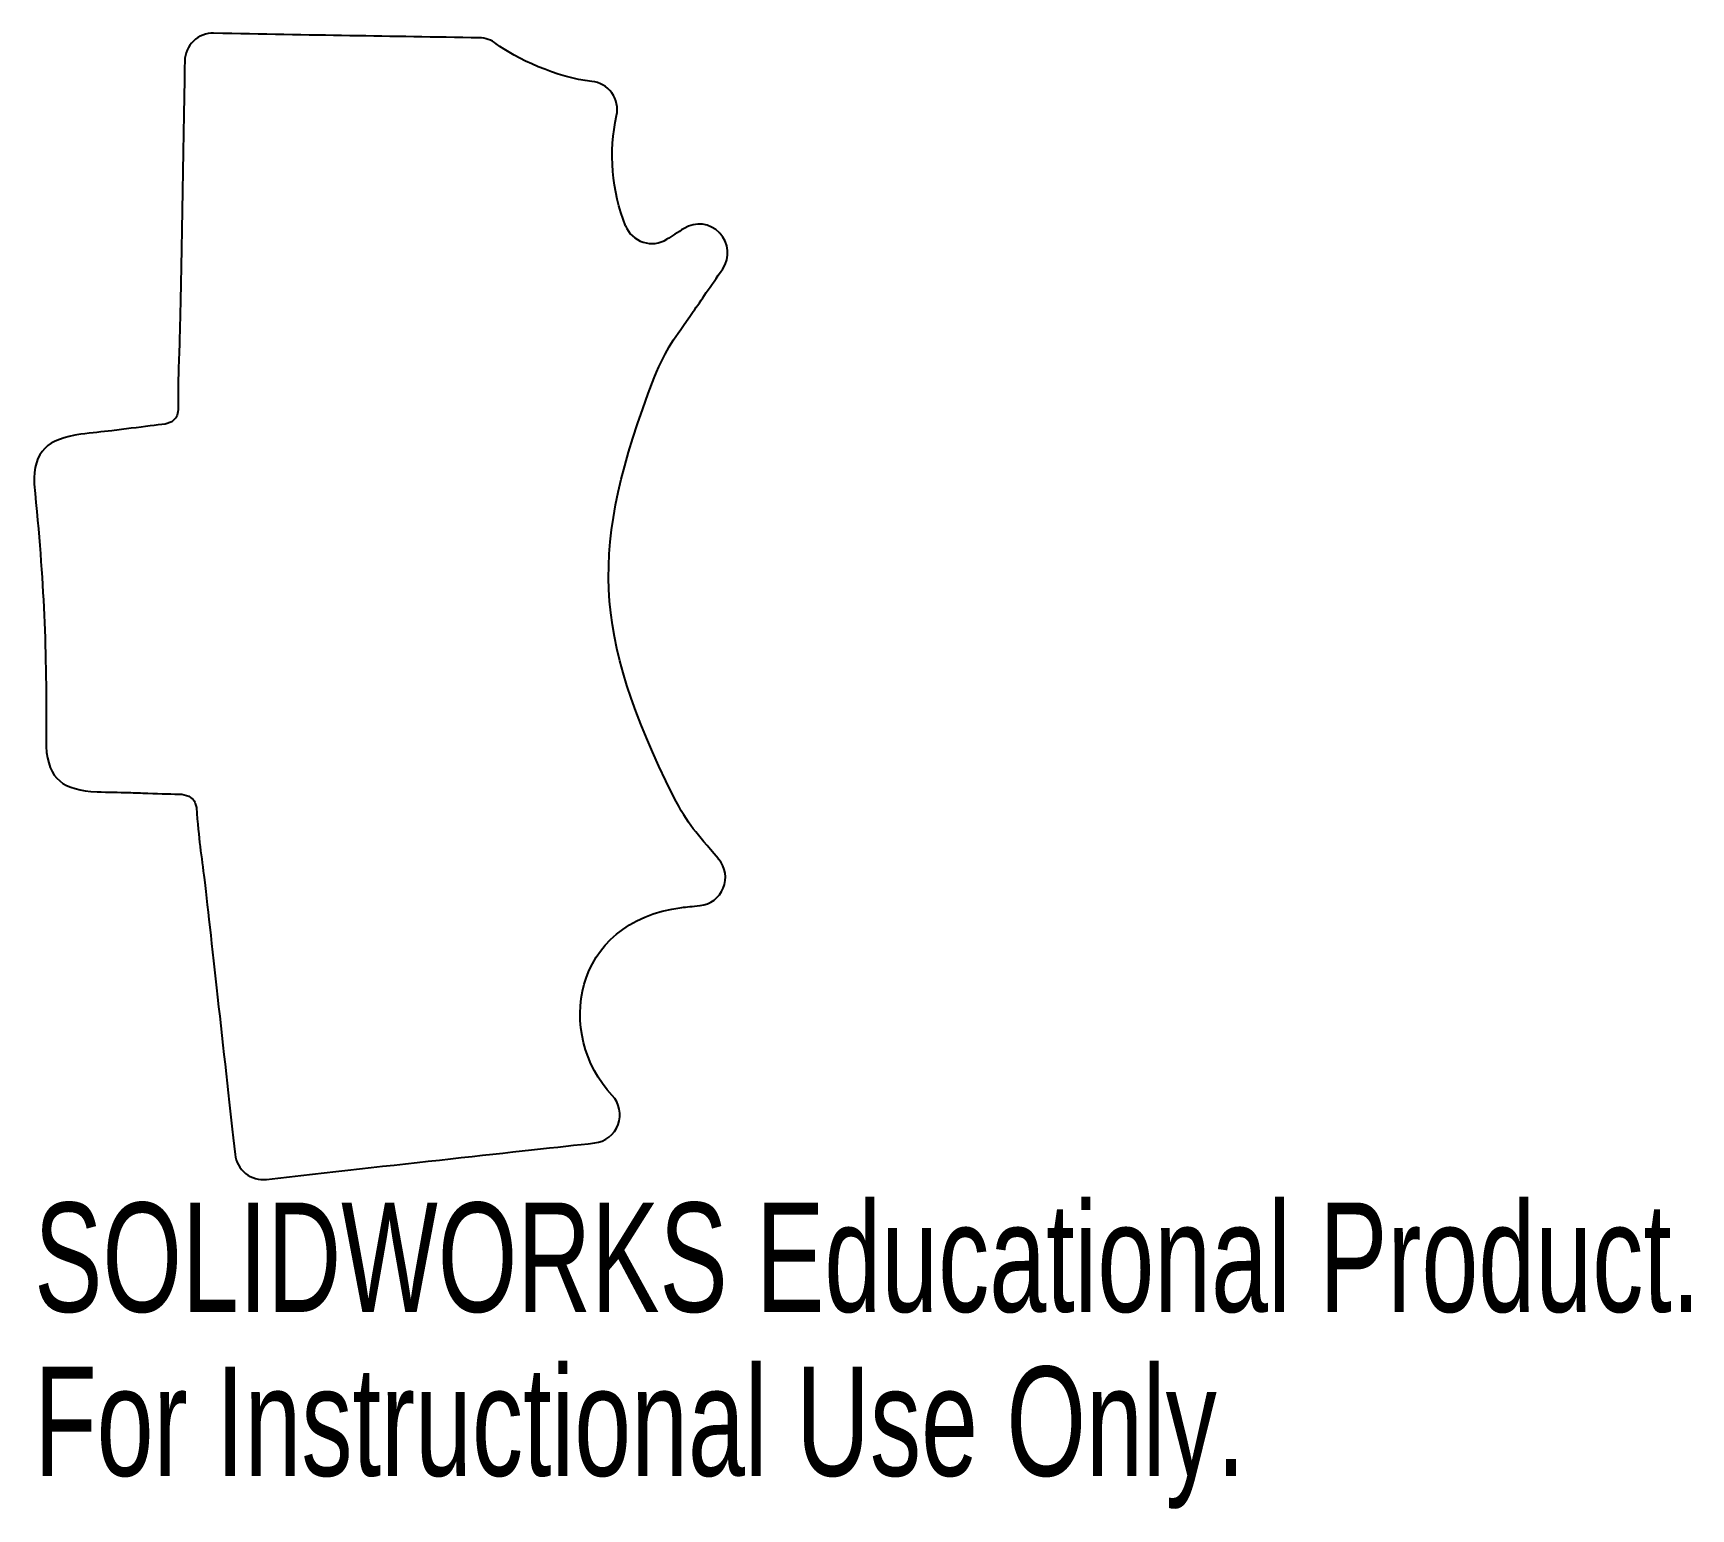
# Model space of a CAD drawing. Header units: millimetres. Extents: x -34.3 to 39, y -44.1 to 21.1.
import ezdxf

# ---------------------------------------------------------------- set-up
doc = ezdxf.new("R2010")
doc.units = ezdxf.units.MM
doc.styles.add('SLDTEXTSTYLE0', font='TXT', dxfattribs={"width": 0.7})

msp = doc.modelspace()

# ---------------------------------------------------------------- linework, layer by layer
at = {"color": 7, "linetype": 'Continuous', "lineweight": 25}
for p, q in [((-28.196, 3.923), (-28.486, 3.818)), ((-27.743, -12.549), (-27.444, -12.627))]:
    msp.add_line(p, q, dxfattribs=at)
for centre, start, end in [((-26.37, 19.858), 88.82405, 178.86554), ((-14.61, 19.652), 52.39171, 89.12516), ((-9.747, 17.73), 347.70985, 84.22753), ((-6.967, 13.053), 201.76827, 302.15113), ((-4.876, 11.414), 43.6717, 122.13661), ((-4.858, 11.395), 325.4386, 43.89738), ((-4.961, -16.228), 275.98859, 39.85969), ((-9.629, -26.727), 276.28578, 43.18937), ((-24.153, -28.337), 186.48179, 276.51648)]:
    msp.add_arc(centre, 1.25, start, end, dxfattribs=at)
for points in [[(-14.59, 20.902), (-18.555, 20.963), (-22.001, 21.019), (-26.344, 21.108)], [(-9.621, 18.974), (-11.136, 19.127), (-13.018, 20.003), (-13.847, 20.642)], [(-27.62, 19.883), (-27.687, 16.451), (-27.779, 10.316), (-27.847, 7.668)], [(-8.128, 12.59), (-8.741, 14.125), (-8.878, 15.849), (-8.525, 17.464)], [(-5.541, 12.473), (-5.824, 12.295), (-6.078, 12.135), (-6.302, 11.995)], [(-3.958, 12.262), (-3.963, 12.267), (-3.967, 12.272), (-3.972, 12.278)], [(-5.132, 8.798), (-4.797, 9.282), (-4.363, 9.912), (-3.829, 10.686)], [(-6.857, 5.869), (-6.282, 7.268), (-5.997, 7.548), (-5.132, 8.798)], [(-27.847, 7.668), (-27.877, 6.584), (-27.933, 5.89), (-27.908, 4.463)], [(-6.02, -12.624), (-9.586, -5.366), (-9.757, -1.693), (-6.857, 5.869)], [(-27.908, 4.463), (-27.943, 4.176), (-27.972, 4.115), (-28.196, 3.923)], [(-28.486, 3.818), (-28.879, 3.772), (-29.382, 3.711), (-29.993, 3.633)], [(-32.216, 3.374), (-33.685, 3.148), (-34.326, 2.665), (-34.279, 1.168)], [(-30.842, 3.528), (-31.267, 3.478), (-31.725, 3.427), (-32.216, 3.374)], [(-29.993, 3.633), (-30.275, 3.598), (-30.558, 3.563), (-30.842, 3.528)], [(-34.279, 1.168), (-33.84, -3.319), (-33.722, -5.924), (-33.752, -10.434)], [(-33.752, -10.434), (-33.664, -11.921), (-32.99, -12.351), (-31.498, -12.444)], [(-31.498, -12.444), (-31, -12.452), (-30.539, -12.462), (-30.115, -12.473)], [(-30.115, -12.473), (-29.83, -12.481), (-29.545, -12.491), (-29.26, -12.501)], [(-29.26, -12.501), (-28.647, -12.523), (-28.141, -12.539), (-27.743, -12.549)], [(-27.444, -12.627), (-27.209, -12.795), (-27.171, -12.85), (-27.108, -13.139)], [(-27.108, -13.139), (-27.003, -14.56), (-26.883, -15.258), (-26.754, -16.33)], [(-4.037, -15.385), (-5.007, -14.223), (-5.319, -13.969), (-6.02, -12.624)], [(-4.002, -15.427), (-4.013, -15.413), (-4.025, -15.399), (-4.037, -15.385)], [(-26.754, -16.33), (-26.447, -18.933), (-25.83, -24.651), (-25.395, -28.478)], [(-8.718, -25.872), (-11.229, -23.198), (-10.523, -18.182), (-5.636, -17.555)], [(-5.636, -17.555), (-5.438, -17.535), (-5.17, -17.507), (-4.831, -17.471)], [(-24.011, -29.579), (-18.631, -28.965), (-12.52, -28.303), (-9.492, -27.97)]]:
    msp.add_open_spline(points, degree=3, dxfattribs=at)

# ---------------------------------------------------------------- texts
at = {"color": 7, "linetype": 'Continuous', "char_height": 4.83362, "attachment_point": 1, "style": 'SLDTEXTSTYLE0'}
for s, insert in [('SOLIDWORKS Educational Product.', (-34.281, -30.607)), ('For Instructional Use Only.', (-34.281, -37.857))]:
    msp.add_mtext(s, dxfattribs=dict(at, insert=insert))

doc.saveas('drawing.dxf')
